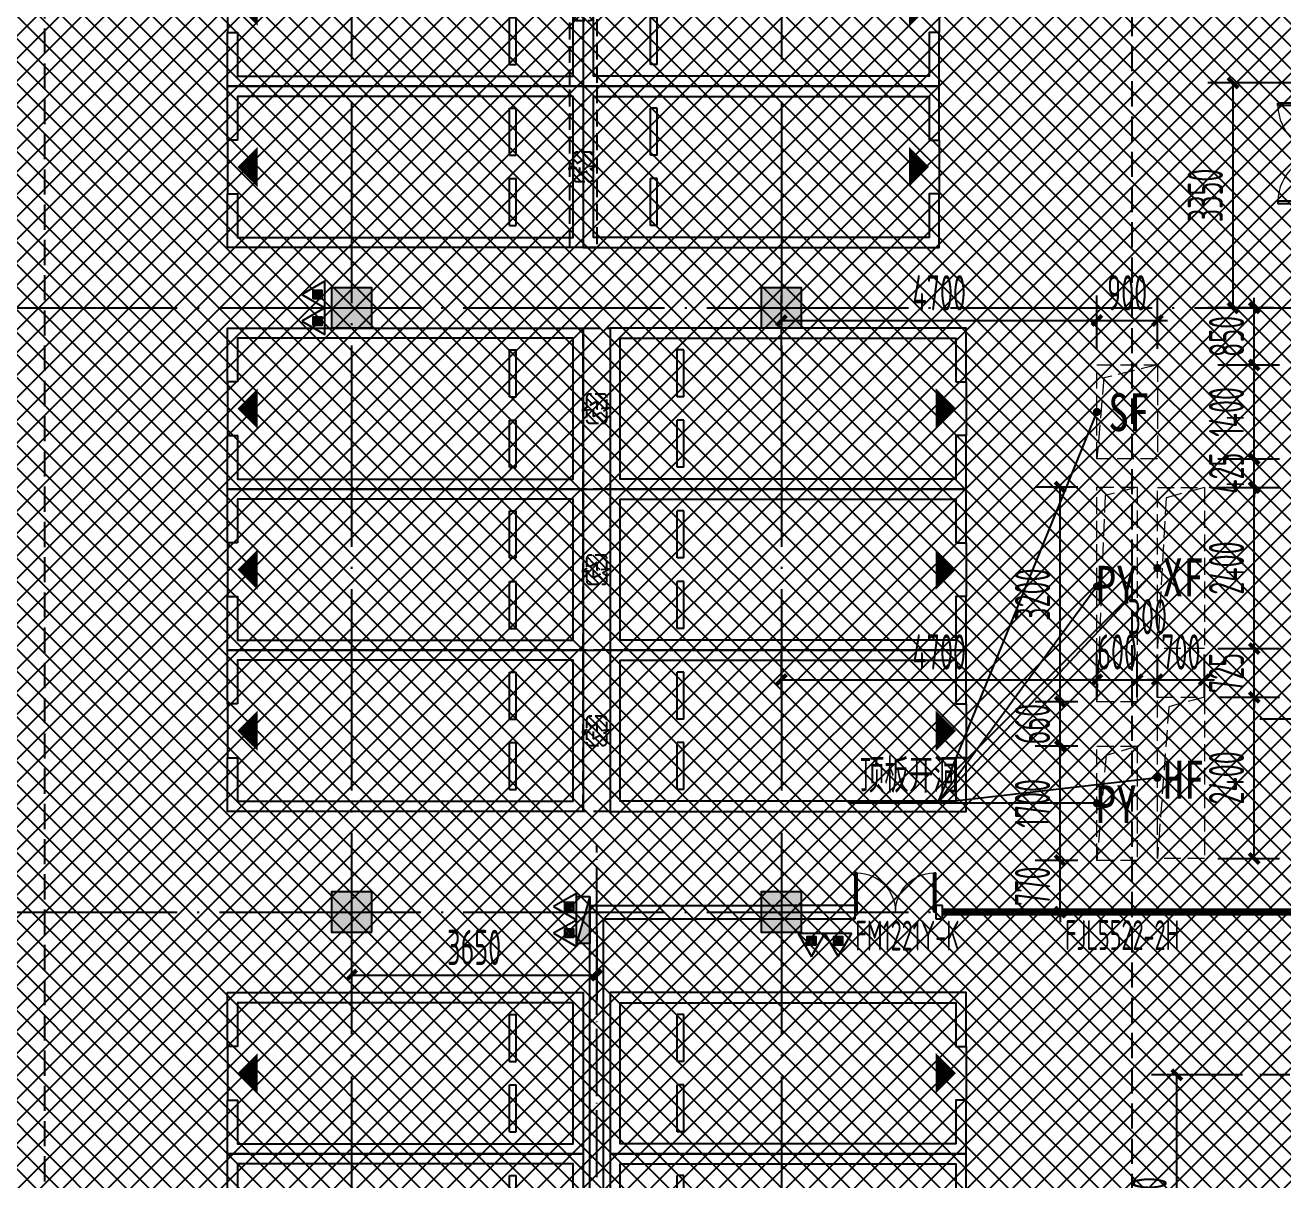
# Model space of a CAD drawing. Extents: x -473190 to 2138458, y -81875 to 2633646.
# Drawn here: x -69060 to -50329, y 114822 to 132022 of the extents above; entities that cross this region are included whole.
import ezdxf

# ---------------------------------------------------------------- set-up
doc = ezdxf.new("R2010")
doc.units = 0
doc.header["$LTSCALE"] = 1000
for name, pattern in [('__DASH', [0.35, 0.25, -0.1]), ('DASH', [0.35, 0.25, -0.1]), ('DOTE', [2.42, 2, -0.2, 0.02, -0.2])]:
    doc.linetypes.add(name, pattern=pattern)
for name, color, linetype in [('00-停车位', 67, 'Continuous'), ('A-COLUMN', 2, 'Continuous'), ('A-PUB_HATCH', 8, 'Continuous'), ('A-ROOM_NAME', 23, 'Continuous'), ('A-WALL', 2, 'Continuous'), ('car', 252, 'Continuous'), ('DIM_LEAD', 3, 'Continuous'), ('DOOR_FIRE', 4, 'Continuous'), ('DOOR_FIRE_TEXT', 7, 'Continuous'), ('DOTE', 1, 'DOTE'), ('PUB_DIM', 3, 'Continuous'), ('PUB_HATCH', 8, 'Continuous'), ('PUB_TEXT', 7, 'Continuous'), ('W-EQUIP_消火栓', 7, 'Continuous'), ('W-EQUIP_灭火器', 7, 'Continuous'), ('索引线', 252, 'Continuous'), ('车行线', 4, 'Continuous'), ('雨棚投影', 147, 'Continuous')]:
    doc.layers.add(name, color=color, linetype=linetype)
doc.layers.add('HOLE', color=52, linetype='Continuous', lineweight=15)
doc.styles.add('8B2_01', font='simhei.ttf', dxfattribs={"width": 0.8})
doc.styles.add('_TCH_DIM_T3', font='tssdeng.shx', dxfattribs={"width": 0.564706, "bigfont": '@@@tssdchn.shx'})
doc.styles.add('_TCH_WINDOW', font='tssdeng.shx', dxfattribs={"width": 0.8, "height": 3.5, "bigfont": 'tssdchn.shx'})
doc.styles.get("Standard").update_dxf_attribs({"font": 'gbenor.shx', "bigfont": 'gbcbig.shx'})
doc.dimstyles.new('_TCH_ARCH&&150', dxfattribs={"dimtxt": 525, "dimasz": 150, "dimexe": 375, "dimexo": 450, "dimgap": 150, "dimtad": 1, "dimdec": 0, "dimzin": 0, "dimdsep": 46, "dimtxsty": '_TCH_DIM_T3', "dimblk": 'ARCHTICK', "dimcen": 0.09, "dimclrt": 7, "dimazin": 2, "dimtfac": 1, "dimtdec": 0, "dimtix": 1, "dimtmove": 2, "dimatfit": 3, "dimfxl": 0, "dimtolj": 1, "dimtzin": 0, "dimarcsym": 0})

# ---------------------------------------------------------------- blocks, each defined once
blk = doc.blocks.new('车位2400x5300')
at = {"layer": '00-停车位', "color": 251}
for p, q in [((-875, -1000), (-175, -1000)), ((-875, -1100), (-875, -1000)), ((-875, -1100), (-175, -1100)), ((-175, -1100), (-175, -1000)), ((175, -1000), (875, -1000)), ((175, -1100), (175, -1000)), ((175, -1100), (875, -1100)), ((875, -1100), (875, -1000)), ((400, -5300), (-400, -5300))]:
    blk.add_line(p, q, dxfattribs=at)
blk.add_lwpolyline([(400, -5150), (400, -5300), (1200, -5300), (1200, 0), (-1200, 0), (-1200, -5300), (-400, -5300), (-400, -5150), (-1050, -5150), (-1050, -150), (1050, -150), (1050, -5150), (400, -5150)], dxfattribs=at)
blk.add_lwpolyline([(0, -5150, 0, 600, 0), (0, -4850, 600, 600, 0)], format="xyseb", dxfattribs=at)
blk = doc.blocks.new('A$C796A13F6')
at = {"layer": '车行线', "linetype": '__DASH', "ltscale": 1.5}
for points in [[(30925, -3000), (30925, -47838, 0.414214), (33925, -50838), (45475, -50838, 0.414214), (48475, -47838), (48475, -3000, 0.414214), (45475, 0), (-134375, 0, 0.414214), (-137375, -3000), (-137375, -60738, 0.414214), (-134375, -63738), (-124175, -63738)], [(-69275, -3000), (-69275, -122288, -0.414214), (-72275, -125288), (-118175, -125288, -0.414214), (-121175, -122288), (-121175, -3000)]]:
    blk.add_lwpolyline(points, format="xyb", dxfattribs=at)
blk = doc.blocks.new('A$C2EF10B80')
at = {"layer": 'A-PUB_HATCH'}
h = blk.add_hatch(dxfattribs=at)
h.set_pattern_fill('ANSI31', color=256, scale=50, angle=-16.4434)
h.set_pattern_definition([(45, (6188.46, 7099.97), (-56.1266, 56.1266), [])])
h.paths.add_polyline_path([(-983, -100, 0.414214), (-1033, -50), (-1184, -50), (-1091, -207), (-1210, -207), (-1204, -250), (-983, -250)])
h.paths.add_polyline_path([(-983, -250), (-1204, -250), (-1190, -350), (-1033, -350, 0.414213), (-983, -300)])
h.paths.add_polyline_path([(-1262, -250), (-1417, -250), (-1417, -300, 0.414215), (-1367, -350), (-1207, -350)])
h.paths.add_polyline_path([(-1221, -50), (-1367, -50, 0.414214), (-1417, -100), (-1417, -250), (-1262, -250), (-1320, -146), (-1212, -146)])
at = {"layer": 'car', "linetype": 'DASH', "ltscale": 0.5}
blk.add_line((-1367, -350), (-1033, -350), dxfattribs=at)
at = {"layer": 'car', "linetype": 'DASH'}
blk.add_lwpolyline([(-2400, 0), (0, 0), (0, -400), (-2400, -400)], close=True, dxfattribs=at)
at = {"layer": 'car', "linetype": 'DASH', "ltscale": 0.5}
blk.add_lwpolyline([(-1320, -146), (-1185, -390), (-1210, -207), (-1091, -207), (-1227, 23), (-1212, -146)], close=True, dxfattribs=at)
for points in [[(-1367, -50, 0.414214), (-1417, -100), (-1417, -300)], [(-1033, -350, 0.414214), (-983, -300), (-983, -100, 0.414214), (-1033, -50), (-1367, -50)]]:
    blk.add_lwpolyline(points, format="xyb", dxfattribs=at)
at = {"layer": 'car', "linetype": 'DASH'}
blk.add_arc((-1367, -300), 50, 180, 270, dxfattribs=at)
blk = doc.blocks.new('A$C77CA03F4')
at = {"rotation": 16.44344089606073}
for p in [(6792, 2422), (4490, 1742), (2189, 1063)]:
    blk.add_blockref('A$C2EF10B80', p, dxfattribs=at)
blk = doc.blocks.new('A$C4F5A101F')
at = {"layer": 'DOTE', "color": 127, "linetype": 'DOTE', "ltscale": 1.5}
for p, q in [((-266839.7, 16373.7), (-266839.7, -213765.2)), ((-260439.7, 16373.7), (-260439.7, -213765.2))]:
    blk.add_line(p, q, dxfattribs=at)
at = {"layer": 'DOTE', "color": 16, "linetype": 'DOTE', "ltscale": 1.5}
for p, q in [((-297848.4, -30257.4), (-173939.7, -30257.4)), ((-297848.4, -39257.4), (-173939.7, -39257.4))]:
    blk.add_line(p, q, dxfattribs=at)
blk = doc.blocks.new('_ArchTick')
at = {"color": 0, "linetype": 'ByBlock', "const_width": 0.4}
blk.add_lwpolyline([(-0.5, -0.5), (0.5, 0.5)], dxfattribs=at)
blk = doc.blocks.new('*D5477')
at = {"layer": 'Defpoints', "color": 0, "transparency": 16777216}
for p in [(-9175, -22130), (-5525, -22130), (-5525, -23239)]:
    blk.add_point(p, dxfattribs=at)
at = {"layer": 'PUB_DIM', "color": 0, "lineweight": -2, "transparency": 16777216}
for p, q in [((-9175, -22580), (-9175, -23614)), ((-5525, -22580), (-5525, -23614)), ((-9175, -23239), (-5525, -23239))]:
    blk.add_line(p, q, dxfattribs=at)
at = {"layer": 'PUB_DIM', "color": 0, "lineweight": -2, "transparency": 16777216, "xscale": 150, "yscale": 150, "zscale": 150, "rotation": 180}
blk.add_blockref('_ArchTick', (-9175, -23239), dxfattribs=at)
at = {"layer": 'PUB_DIM', "color": 0, "lineweight": -2, "transparency": 16777216, "xscale": 150, "yscale": 150, "zscale": 150}
blk.add_blockref('_ArchTick', (-5525, -23239), dxfattribs=at)
at = {"layer": 'PUB_DIM', "color": 7, "transparency": 16777216, "insert": (-7350, -22826), "char_height": 525, "attachment_point": 5, "style": '_TCH_DIM_T3'}
blk.add_mtext('\\A1;3650', dxfattribs=at)
blk = doc.blocks.new('*D5478')
at = {"layer": 'Defpoints', "color": 0, "transparency": 16777216}
for p in [(3115, -24725), (4544, -24725), (4544, -28575)]:
    blk.add_point(p, dxfattribs=at)
at = {"layer": 'PUB_DIM', "color": 0, "lineweight": -2, "transparency": 16777216}
for p, q in [((4094, -24725), (2740, -24725)), ((3115, -28575), (3115, -24725)), ((4094, -28575), (2740, -28575))]:
    blk.add_line(p, q, dxfattribs=at)
at = {"layer": 'PUB_DIM', "color": 0, "lineweight": -2, "transparency": 16777216, "xscale": 150, "yscale": 150, "zscale": 150}
for p, rotation in [((3115, -24725), 90), ((3115, -28575), 270)]:
    blk.add_blockref('_ArchTick', p, dxfattribs=dict(at, rotation=rotation))
at = {"layer": 'PUB_DIM', "color": 7, "transparency": 16777216, "insert": (2703, -26650), "char_height": 525, "attachment_point": 5, "rotation": 90, "style": '_TCH_DIM_T3'}
blk.add_mtext('\\A1;3850', dxfattribs=at)
blk = doc.blocks.new('*D5495')
at = {"layer": 'Defpoints', "color": 0, "transparency": 16777216}
for p in [(3952, -9950), (5012, -9950), (5012, -13300)]:
    blk.add_point(p, dxfattribs=at)
at = {"layer": 'PUB_DIM', "color": 0, "lineweight": -2, "transparency": 16777216}
for p, q in [((4562, -9950), (3577, -9950)), ((3952, -13300), (3952, -9950)), ((4562, -13300), (3577, -13300))]:
    blk.add_line(p, q, dxfattribs=at)
at = {"layer": 'PUB_DIM', "color": 0, "lineweight": -2, "transparency": 16777216, "xscale": 150, "yscale": 150, "zscale": 150}
for p, rotation in [((3952, -9950), 90), ((3952, -13300), 270)]:
    blk.add_blockref('_ArchTick', p, dxfattribs=dict(at, rotation=rotation))
at = {"layer": 'PUB_DIM', "color": 7, "transparency": 16777216, "insert": (3539, -11625), "char_height": 525, "attachment_point": 5, "rotation": 90, "style": '_TCH_DIM_T3'}
blk.add_mtext('\\A1;3350', dxfattribs=at)
blk = doc.blocks.new('$TwtSys$00000434')
for p, q in [((-0.5, 0.5), (-0.5, -0.5)), ((-0.5, -0.5), (0.5, 0.5)), ((0.5, 0.5), (-0.5, 0.5)), ((0.5, -0.5), (0.5, 0.5)), ((-0.5, -0.5), (0.5, -0.5))]:
    blk.add_line(p, q)
blk.add_solid([(0.5, -0.5), (0.5, 0.5), (-0.5, -0.5)])
blk = doc.blocks.new('$TwtSys$00000546')
h = blk.add_hatch()
h.set_pattern_fill('ANSI31', color=256, scale=200, style=0)
h.set_pattern_definition([(45, (-38543.802, -6670.83), (-17.67767, 17.67767), [])])
h.paths.add_polyline_path([(-65, 174), (65, 174), (65, 44), (-65, 44)])
for points in [[(0, 344), (-198, 0), (198, 0)], [(-65, 174), (65, 174), (65, 44), (-65, 44)]]:
    blk.add_lwpolyline(points, close=True)
blk = doc.blocks.new('_FZH')
blk.add_lwpolyline([(-0.5, -0.5), (0.5, -0.5), (0.5, 0.5), (-0.5, 0.5)], close=True)
at = {"layer": 'PUB_HATCH'}
blk.add_solid([(-0.5, -0.5), (0.5, -0.5), (-0.5, 0.5), (0.5, 0.5)], dxfattribs=at)
blk = doc.blocks.new('zzzzzzzzzzzzzzzz')
at = {"layer": 'A-COLUMN', "xscale": 600, "yscale": 600, "zscale": 600, "rotation": 90}
for p in [(-82109, -202260), (-75709, -202260), (-82109, -211260), (-75709, -211260)]:
    blk.add_blockref('_FZH', p, dxfattribs=at)
blk = doc.blocks.new('*D5759')
at = {"layer": 'Defpoints', "color": 0, "transparency": 16777216}
for p in [(-118383, 93952), (-117389, 93952), (-118383, 91552)]:
    blk.add_point(p, dxfattribs=at)
at = {"layer": 'PUB_DIM', "color": 0, "lineweight": -2, "transparency": 16777216}
for p, q in [((-117933, 93952), (-117014, 93952)), ((-117389, 91552), (-117389, 93952)), ((-117933, 91552), (-117014, 91552))]:
    blk.add_line(p, q, dxfattribs=at)
at = {"layer": 'PUB_DIM', "color": 0, "lineweight": -2, "transparency": 16777216, "xscale": 150, "yscale": 150, "zscale": 150}
for p, rotation in [((-117389, 93952), 90), ((-117389, 91552), 270)]:
    blk.add_blockref('_ArchTick', p, dxfattribs=dict(at, rotation=rotation))
at = {"layer": 'PUB_DIM', "color": 7, "transparency": 16777216, "insert": (-117802, 92752), "char_height": 525, "attachment_point": 5, "rotation": 90, "style": '_TCH_DIM_T3'}
blk.add_mtext('\\A1;2400', dxfattribs=at)
blk = doc.blocks.new('*D5760')
at = {"layer": 'Defpoints', "color": 0, "transparency": 16777216}
for p in [(-118383, 94677), (-117389, 94677), (-118383, 93952)]:
    blk.add_point(p, dxfattribs=at)
at = {"layer": 'PUB_DIM', "color": 0, "lineweight": -2, "transparency": 16777216}
for p, q in [((-117389, 94677), (-117389, 94827)), ((-117933, 94677), (-117014, 94677)), ((-117389, 93952), (-117389, 94677)), ((-117933, 93952), (-117014, 93952)), ((-117389, 93952), (-117389, 93802))]:
    blk.add_line(p, q, dxfattribs=at)
at = {"layer": 'PUB_DIM', "color": 0, "lineweight": -2, "transparency": 16777216, "xscale": 150, "yscale": 150, "zscale": 150}
for p, rotation in [((-117389, 94677), 270), ((-117389, 93952), 90)]:
    blk.add_blockref('_ArchTick', p, dxfattribs=dict(at, rotation=rotation))
at = {"layer": 'PUB_DIM', "color": 7, "transparency": 16777216, "insert": (-117802, 94315), "char_height": 525, "attachment_point": 5, "rotation": 90, "style": '_TCH_DIM_T3'}
blk.add_mtext('\\A1;725', dxfattribs=at)
blk = doc.blocks.new('*D5761')
at = {"layer": 'Defpoints', "color": 0, "transparency": 16777216}
for p in [(-118383, 97077), (-117389, 97077), (-118383, 94677)]:
    blk.add_point(p, dxfattribs=at)
at = {"layer": 'PUB_DIM', "color": 0, "lineweight": -2, "transparency": 16777216}
for p, q in [((-117933, 97077), (-117014, 97077)), ((-117389, 94677), (-117389, 97077)), ((-117933, 94677), (-117014, 94677))]:
    blk.add_line(p, q, dxfattribs=at)
at = {"layer": 'PUB_DIM', "color": 0, "lineweight": -2, "transparency": 16777216, "xscale": 150, "yscale": 150, "zscale": 150}
for p, rotation in [((-117389, 97077), 90), ((-117389, 94677), 270)]:
    blk.add_blockref('_ArchTick', p, dxfattribs=dict(at, rotation=rotation))
at = {"layer": 'PUB_DIM', "color": 7, "transparency": 16777216, "insert": (-117802, 95877), "char_height": 525, "attachment_point": 5, "rotation": 90, "style": '_TCH_DIM_T3'}
blk.add_mtext('\\A1;2400', dxfattribs=at)
blk = doc.blocks.new('*D5762')
at = {"layer": 'Defpoints', "color": 0, "transparency": 16777216}
for p in [(-118383, 97502), (-117389, 97502), (-118383, 97077)]:
    blk.add_point(p, dxfattribs=at)
at = {"layer": 'PUB_DIM', "color": 0, "lineweight": -2, "transparency": 16777216}
for p, q in [((-117389, 97502), (-117389, 97652)), ((-117933, 97502), (-117014, 97502)), ((-117389, 97077), (-117389, 97502)), ((-117933, 97077), (-117014, 97077)), ((-117389, 97077), (-117389, 96927))]:
    blk.add_line(p, q, dxfattribs=at)
at = {"layer": 'PUB_DIM', "color": 0, "lineweight": -2, "transparency": 16777216, "xscale": 150, "yscale": 150, "zscale": 150}
for p, rotation in [((-117389, 97502), 270), ((-117389, 97077), 90)]:
    blk.add_blockref('_ArchTick', p, dxfattribs=dict(at, rotation=rotation))
at = {"layer": 'PUB_DIM', "color": 7, "transparency": 16777216, "insert": (-117802, 97290), "char_height": 525, "attachment_point": 5, "rotation": 90, "style": '_TCH_DIM_T3'}
blk.add_mtext('\\A1;425', dxfattribs=at)
blk = doc.blocks.new('*D5763')
at = {"layer": 'Defpoints', "color": 0, "transparency": 16777216}
for p in [(-118383, 98902), (-117389, 98902), (-118383, 97502)]:
    blk.add_point(p, dxfattribs=at)
at = {"layer": 'PUB_DIM', "color": 0, "lineweight": -2, "transparency": 16777216}
for p, q in [((-117933, 98902), (-117014, 98902)), ((-117389, 97502), (-117389, 98902)), ((-117933, 97502), (-117014, 97502))]:
    blk.add_line(p, q, dxfattribs=at)
at = {"layer": 'PUB_DIM', "color": 0, "lineweight": -2, "transparency": 16777216, "xscale": 150, "yscale": 150, "zscale": 150}
for p, rotation in [((-117389, 98902), 90), ((-117389, 97502), 270)]:
    blk.add_blockref('_ArchTick', p, dxfattribs=dict(at, rotation=rotation))
at = {"layer": 'PUB_DIM', "color": 7, "transparency": 16777216, "insert": (-117802, 98202), "char_height": 525, "attachment_point": 5, "rotation": 90, "style": '_TCH_DIM_T3'}
blk.add_mtext('\\A1;1400', dxfattribs=at)
blk = doc.blocks.new('*D5764')
at = {"layer": 'Defpoints', "color": 0, "transparency": 16777216}
for p in [(-118383, 99752), (-117389, 99752), (-118383, 98902)]:
    blk.add_point(p, dxfattribs=at)
at = {"layer": 'PUB_DIM', "color": 0, "lineweight": -2, "transparency": 16777216}
for p, q in [((-117389, 99752), (-117389, 99902)), ((-117933, 99752), (-117014, 99752)), ((-117389, 98902), (-117389, 99752)), ((-117933, 98902), (-117014, 98902)), ((-117389, 98902), (-117389, 98752))]:
    blk.add_line(p, q, dxfattribs=at)
at = {"layer": 'PUB_DIM', "color": 0, "lineweight": -2, "transparency": 16777216, "xscale": 150, "yscale": 150, "zscale": 150}
for p, rotation in [((-117389, 99752), 270), ((-117389, 98902), 90)]:
    blk.add_blockref('_ArchTick', p, dxfattribs=dict(at, rotation=rotation))
at = {"layer": 'PUB_DIM', "color": 7, "transparency": 16777216, "insert": (-117802, 99327), "char_height": 525, "attachment_point": 5, "rotation": 90, "style": '_TCH_DIM_T3'}
blk.add_mtext('\\A1;850', dxfattribs=at)
blk = doc.blocks.new('*D5765')
at = {"layer": 'Defpoints', "color": 0, "transparency": 16777216}
for p in [(-118831, 99564), (-119731, 98690), (-118831, 98690)]:
    blk.add_point(p, dxfattribs=at)
at = {"layer": 'PUB_DIM', "color": 0, "lineweight": -2, "transparency": 16777216}
for p, q in [((-119731, 99140), (-119731, 99939)), ((-118831, 99140), (-118831, 99939)), ((-119731, 99564), (-119881, 99564)), ((-119731, 99564), (-118831, 99564)), ((-118831, 99564), (-118681, 99564))]:
    blk.add_line(p, q, dxfattribs=at)
at = {"layer": 'PUB_DIM', "color": 0, "lineweight": -2, "transparency": 16777216, "xscale": 150, "yscale": 150, "zscale": 150}
blk.add_blockref('_ArchTick', (-119731, 99564), dxfattribs=at)
at = {"layer": 'PUB_DIM', "color": 0, "lineweight": -2, "transparency": 16777216, "xscale": 150, "yscale": 150, "zscale": 150, "rotation": 180}
blk.add_blockref('_ArchTick', (-118831, 99564), dxfattribs=at)
at = {"layer": 'PUB_DIM', "color": 7, "transparency": 16777216, "insert": (-119281, 99977), "char_height": 525, "attachment_point": 5, "style": '_TCH_DIM_T3'}
blk.add_mtext('\\A1;900', dxfattribs=at)
blk = doc.blocks.new('*D5766')
at = {"layer": 'Defpoints', "color": 0, "transparency": 16777216}
for p in [(-119731, 99564), (-124431, 98690), (-119731, 98690)]:
    blk.add_point(p, dxfattribs=at)
at = {"layer": 'PUB_DIM', "color": 0, "lineweight": -2, "transparency": 16777216}
for p, q in [((-124431, 99140), (-124431, 99939)), ((-119731, 99140), (-119731, 99939)), ((-124431, 99564), (-119731, 99564))]:
    blk.add_line(p, q, dxfattribs=at)
at = {"layer": 'PUB_DIM', "color": 0, "lineweight": -2, "transparency": 16777216, "xscale": 150, "yscale": 150, "zscale": 150, "rotation": 180}
blk.add_blockref('_ArchTick', (-124431, 99564), dxfattribs=at)
at = {"layer": 'PUB_DIM', "color": 0, "lineweight": -2, "transparency": 16777216, "xscale": 150, "yscale": 150, "zscale": 150}
blk.add_blockref('_ArchTick', (-119731, 99564), dxfattribs=at)
at = {"layer": 'PUB_DIM', "color": 7, "transparency": 16777216, "insert": (-122081, 99977), "char_height": 525, "attachment_point": 5, "style": '_TCH_DIM_T3'}
blk.add_mtext('\\A1;4700', dxfattribs=at)
blk = doc.blocks.new('*D5767')
at = {"layer": 'Defpoints', "color": 0, "transparency": 16777216}
for p in [(-120278, 97082), (-119566, 97082), (-119566, 93882)]:
    blk.add_point(p, dxfattribs=at)
at = {"layer": 'PUB_DIM', "color": 0, "lineweight": -2, "transparency": 16777216}
for p, q in [((-120016, 97082), (-120653, 97082)), ((-120278, 93882), (-120278, 97082)), ((-120016, 93882), (-120653, 93882))]:
    blk.add_line(p, q, dxfattribs=at)
at = {"layer": 'PUB_DIM', "color": 0, "lineweight": -2, "transparency": 16777216, "xscale": 150, "yscale": 150, "zscale": 150}
for p, rotation in [((-120278, 97082), 90), ((-120278, 93882), 270)]:
    blk.add_blockref('_ArchTick', p, dxfattribs=dict(at, rotation=rotation))
at = {"layer": 'PUB_DIM', "color": 7, "transparency": 16777216, "insert": (-120691, 95482), "char_height": 525, "attachment_point": 5, "rotation": 90, "style": '_TCH_DIM_T3'}
blk.add_mtext('\\A1;3200', dxfattribs=at)
blk = doc.blocks.new('*D5768')
at = {"layer": 'Defpoints', "color": 0, "transparency": 16777216}
for p in [(-120278, 93882), (-119566, 93882), (-119566, 93222)]:
    blk.add_point(p, dxfattribs=at)
at = {"layer": 'PUB_DIM', "color": 0, "lineweight": -2, "transparency": 16777216}
for p, q in [((-120278, 93882), (-120278, 94032)), ((-120016, 93882), (-120653, 93882)), ((-120278, 93222), (-120278, 93882)), ((-120016, 93222), (-120653, 93222)), ((-120278, 93222), (-120278, 93072))]:
    blk.add_line(p, q, dxfattribs=at)
at = {"layer": 'PUB_DIM', "color": 0, "lineweight": -2, "transparency": 16777216, "xscale": 150, "yscale": 150, "zscale": 150}
for p, rotation in [((-120278, 93882), 270), ((-120278, 93222), 90)]:
    blk.add_blockref('_ArchTick', p, dxfattribs=dict(at, rotation=rotation))
at = {"layer": 'PUB_DIM', "color": 7, "transparency": 16777216, "insert": (-120691, 93552), "char_height": 525, "attachment_point": 5, "rotation": 90, "style": '_TCH_DIM_T3'}
blk.add_mtext('\\A1;660', dxfattribs=at)
blk = doc.blocks.new('*D5769')
at = {"layer": 'Defpoints', "color": 0, "transparency": 16777216}
for p in [(-120278, 93222), (-119566, 93222), (-119566, 91522)]:
    blk.add_point(p, dxfattribs=at)
at = {"layer": 'PUB_DIM', "color": 0, "lineweight": -2, "transparency": 16777216}
for p, q in [((-120016, 93222), (-120653, 93222)), ((-120278, 91522), (-120278, 93222)), ((-120016, 91522), (-120653, 91522))]:
    blk.add_line(p, q, dxfattribs=at)
at = {"layer": 'PUB_DIM', "color": 0, "lineweight": -2, "transparency": 16777216, "xscale": 150, "yscale": 150, "zscale": 150}
for p, rotation in [((-120278, 93222), 90), ((-120278, 91522), 270)]:
    blk.add_blockref('_ArchTick', p, dxfattribs=dict(at, rotation=rotation))
at = {"layer": 'PUB_DIM', "color": 7, "transparency": 16777216, "insert": (-120691, 92372), "char_height": 525, "attachment_point": 5, "rotation": 90, "style": '_TCH_DIM_T3'}
blk.add_mtext('\\A1;1700', dxfattribs=at)
blk = doc.blocks.new('*D5770')
at = {"layer": 'Defpoints', "color": 0, "transparency": 16777216}
for p in [(-120278, 91522), (-119566, 91522), (-119566, 90752)]:
    blk.add_point(p, dxfattribs=at)
at = {"layer": 'PUB_DIM', "color": 0, "lineweight": -2, "transparency": 16777216}
for p, q in [((-120278, 91522), (-120278, 91672)), ((-120016, 91522), (-120653, 91522)), ((-120278, 90752), (-120278, 91522)), ((-120016, 90752), (-120653, 90752)), ((-120278, 90752), (-120278, 90602))]:
    blk.add_line(p, q, dxfattribs=at)
at = {"layer": 'PUB_DIM', "color": 0, "lineweight": -2, "transparency": 16777216, "xscale": 150, "yscale": 150, "zscale": 150}
for p, rotation in [((-120278, 91522), 270), ((-120278, 90752), 90)]:
    blk.add_blockref('_ArchTick', p, dxfattribs=dict(at, rotation=rotation))
at = {"layer": 'PUB_DIM', "color": 7, "transparency": 16777216, "insert": (-120691, 91137), "char_height": 525, "attachment_point": 5, "rotation": 90, "style": '_TCH_DIM_T3'}
blk.add_mtext('\\A1;770', dxfattribs=at)
blk = doc.blocks.new('*D5789')
at = {"layer": 'Defpoints', "color": 0, "transparency": 16777216}
for p in [(-118131, 94214), (-118831, 93501), (-118131, 93501)]:
    blk.add_point(p, dxfattribs=at)
at = {"layer": 'PUB_DIM', "color": 0, "lineweight": -2, "transparency": 16777216}
for p, q in [((-118831, 93951), (-118831, 94589)), ((-118131, 93951), (-118131, 94589)), ((-118831, 94214), (-118981, 94214)), ((-118831, 94214), (-118131, 94214)), ((-118131, 94214), (-117981, 94214))]:
    blk.add_line(p, q, dxfattribs=at)
at = {"layer": 'PUB_DIM', "color": 0, "lineweight": -2, "transparency": 16777216, "xscale": 150, "yscale": 150, "zscale": 150}
blk.add_blockref('_ArchTick', (-118831, 94214), dxfattribs=at)
at = {"layer": 'PUB_DIM', "color": 0, "lineweight": -2, "transparency": 16777216, "xscale": 150, "yscale": 150, "zscale": 150, "rotation": 180}
blk.add_blockref('_ArchTick', (-118131, 94214), dxfattribs=at)
at = {"layer": 'PUB_DIM', "color": 7, "transparency": 16777216, "insert": (-118481, 94627), "char_height": 525, "attachment_point": 5, "style": '_TCH_DIM_T3'}
blk.add_mtext('\\A1;700', dxfattribs=at)
blk = doc.blocks.new('*D5790')
at = {"layer": 'Defpoints', "color": 0, "transparency": 16777216}
for p in [(-118831, 94214), (-119131, 93501), (-118831, 93501)]:
    blk.add_point(p, dxfattribs=at)
at = {"layer": 'PUB_DIM', "color": 0, "lineweight": -2, "transparency": 16777216}
for p, q in [((-119131, 93951), (-119131, 94589)), ((-118831, 93951), (-118831, 94589)), ((-119131, 94214), (-118831, 94214))]:
    blk.add_line(p, q, dxfattribs=at)
at = {"layer": 'PUB_DIM', "color": 0, "lineweight": -2, "transparency": 16777216, "xscale": 150, "yscale": 150, "zscale": 150, "rotation": 180}
blk.add_blockref('_ArchTick', (-119131, 94214), dxfattribs=at)
at = {"layer": 'PUB_DIM', "color": 0, "lineweight": -2, "transparency": 16777216, "xscale": 150, "yscale": 150, "zscale": 150}
blk.add_blockref('_ArchTick', (-118831, 94214), dxfattribs=at)
at = {"layer": 'PUB_DIM', "color": 7, "transparency": 16777216, "insert": (-118981, 95152), "char_height": 525, "attachment_point": 5, "style": '_TCH_DIM_T3'}
blk.add_mtext('\\A1;300', dxfattribs=at)
blk = doc.blocks.new('*D5791')
at = {"layer": 'Defpoints', "color": 0, "transparency": 16777216}
for p in [(-119131, 94214), (-119731, 93501), (-119131, 93501)]:
    blk.add_point(p, dxfattribs=at)
at = {"layer": 'PUB_DIM', "color": 0, "lineweight": -2, "transparency": 16777216}
for p, q in [((-119731, 93951), (-119731, 94589)), ((-119131, 93951), (-119131, 94589)), ((-119731, 94214), (-119881, 94214)), ((-119731, 94214), (-119131, 94214)), ((-119131, 94214), (-118981, 94214))]:
    blk.add_line(p, q, dxfattribs=at)
at = {"layer": 'PUB_DIM', "color": 0, "lineweight": -2, "transparency": 16777216, "xscale": 150, "yscale": 150, "zscale": 150}
blk.add_blockref('_ArchTick', (-119731, 94214), dxfattribs=at)
at = {"layer": 'PUB_DIM', "color": 0, "lineweight": -2, "transparency": 16777216, "xscale": 150, "yscale": 150, "zscale": 150, "rotation": 180}
blk.add_blockref('_ArchTick', (-119131, 94214), dxfattribs=at)
at = {"layer": 'PUB_DIM', "color": 7, "transparency": 16777216, "insert": (-119431, 94627), "char_height": 525, "attachment_point": 5, "style": '_TCH_DIM_T3'}
blk.add_mtext('\\A1;600', dxfattribs=at)
blk = doc.blocks.new('*D5792')
at = {"layer": 'Defpoints', "color": 0, "transparency": 16777216}
for p in [(-119731, 94214), (-124431, 93501), (-119731, 93501)]:
    blk.add_point(p, dxfattribs=at)
at = {"layer": 'PUB_DIM', "color": 0, "lineweight": -2, "transparency": 16777216}
for p, q in [((-124431, 93951), (-124431, 94589)), ((-119731, 93951), (-119731, 94589)), ((-124431, 94214), (-119731, 94214))]:
    blk.add_line(p, q, dxfattribs=at)
at = {"layer": 'PUB_DIM', "color": 0, "lineweight": -2, "transparency": 16777216, "xscale": 150, "yscale": 150, "zscale": 150, "rotation": 180}
blk.add_blockref('_ArchTick', (-124431, 94214), dxfattribs=at)
at = {"layer": 'PUB_DIM', "color": 0, "lineweight": -2, "transparency": 16777216, "xscale": 150, "yscale": 150, "zscale": 150}
blk.add_blockref('_ArchTick', (-119731, 94214), dxfattribs=at)
at = {"layer": 'PUB_DIM', "color": 7, "transparency": 16777216, "insert": (-122081, 94627), "char_height": 525, "attachment_point": 5, "style": '_TCH_DIM_T3'}
blk.add_mtext('\\A1;4700', dxfattribs=at)
blk = doc.blocks.new('ADFASDF')
h = blk.add_hatch()
h.set_pattern_fill('ANSI37', color=8, scale=150)
h.set_pattern_definition([(45, (0, 0), (-168.3798, 168.3798), []), (135, (0, 0), (-168.3798, -168.3798), [])])
h.paths.add_polyline_path([(521397, 239186), (521397, 224886), (539697, 224886), (539697, 169261), (524947, 169261), (524947, 171211), (527822, 171211), (527922, 176611), (501318, 176611), (501125, 109884), (530547, 109887), (530547, 107449), (538188, 100503), (536147, 98236), (540086, 94690), (517812, 69953), (517812, 59790), (482108, 20136), (405247, 20136), (405247, 26086), (391997, 40436), (391997, 64736), (399997, 64738), (399997, 239186), (409022, 239186)])
blk = doc.blocks.new('$DorLib2D$00000002')
for p, q in [((-0.5, 0), (-0.5, 0.4875)), ((-0.475, 0.4875), (-0.5, 0.4875)), ((-0.475, 0), (-0.475, 0.4875)), ((0.475, 0), (0.475, 0.4875)), ((0.475, 0.4875), (0.5, 0.4875)), ((0.5, 0), (0.5, 0.4875)), ((-0.5, 0), (-0.475, 0)), ((0.5, 0), (0.475, 0))]:
    blk.add_line(p, q)
at = {"lineweight": 13}
for centre, start, end in [((-0.4875, 0), 0, 88.53072), ((0.4875, 0), 91.46928, 180)]:
    blk.add_arc(centre, 0.4875, start, end, dxfattribs=at)
blk = doc.blocks.new('$DorLib2D$00000213')
at = {"color": 0, "linetype": 'DASH', "const_width": 0.02}
blk.add_lwpolyline([(0.5, 0), (-0.5, 0)], dxfattribs=at)
blk = doc.blocks.new('A$C2B5B1B2C')
at = {"layer": 'DOTE', "linetype": 'DOTE', "ltscale": 0.5}
for p, q in [((12300, -9950), (4350, -9950)), ((12300, -19425), (4350, -19425)), ((-5525, -32300), (-5525, -21300)), ((10850, -24725), (4350, -24725))]:
    blk.add_line(p, q, dxfattribs=at)
at = {"layer": 'PUB_DIM'}
for p1, p2, distance, picture, middle in [((5011.6, -13300), (5011.6, -9950), 1060, '*D5495', (3539.1, -11625)), ((-9175, -22129.8), (-5525, -22129.8), -1108.9, '*D5477', (-7350, -22826.2)), ((4544, -28575), (4544, -24725), 1428.8, '*D5478', (2702.7, -26650))]:
    dim = blk.add_aligned_dim(p1=p1, p2=p2, distance=distance, dimstyle='_TCH_ARCH&&150', dxfattribs=at)
    dim.commit()
    dim.dimension.update_dxf_attribs({"geometry": picture, "text_midpoint": middle})
blk = doc.blocks.new('A$C11751E51')
at = {"layer": 'HOLE', "linetype": 'DASH'}
for points in [[(-119731.5, 97502.4), (-119731.5, 98902.4), (-118831.5, 98902.4), (-118831.5, 97502.4)], [(-119731.5, 97082.1), (-119131.5, 97082.1), (-119131.5, 93882.1), (-119731.5, 93882.1)], [(-118831.5, 94677.4), (-118831.5, 97077.4), (-118131.5, 97077.4), (-118131.5, 94677.4)], [(-118831.5, 91552.4), (-118831.5, 93952.4), (-118131.5, 93952.4), (-118131.5, 91552.4)], [(-119731.5, 93222.4), (-119131.5, 93222.4), (-119131.5, 91522.4), (-119731.5, 91522.4)]]:
    blk.add_lwpolyline(points, close=True, dxfattribs=at)
for points in [[(-118831.5, 98902.4), (-119627.5, 98709.6), (-119731.5, 97502.4)], [(-119131.5, 97082.1), (-119610.1, 96956.2), (-119731.5, 93882.1)], [(-118131.5, 97077.4), (-118697.9, 96925.3), (-118831.5, 94677.4)], [(-118131.5, 93952.4), (-118660.3, 93812.2), (-118831.5, 91552.4)], [(-119131.5, 93222.4), (-119595.6, 93085.8), (-119731.5, 91522.4)]]:
    blk.add_lwpolyline(points, dxfattribs=at)
at = {"layer": 'PUB_DIM'}
for p1, p2, distance, picture, middle in [((-124431.5, 98689.8), (-119731.5, 98689.8), 874.4, '*D5766', (-122081.5, 99976.7)), ((-119731.5, 98689.8), (-118831.5, 98689.8), 874.4, '*D5765', (-119281.5, 99976.7)), ((-118383.1, 98902.4), (-118383.1, 99752.4), -993.9, '*D5764', (-117801.6, 99327.4)), ((-118383.1, 97502.4), (-118383.1, 98902.4), -993.9, '*D5763', (-117801.6, 98202.4)), ((-118383.1, 97077.4), (-118383.1, 97502.4), -993.9, '*D5762', (-117801.6, 97289.9)), ((-119566.4, 93882.1), (-119566.4, 97082.1), 712.1, '*D5767', (-120691, 95482.1)), ((-118383.1, 94677.4), (-118383.1, 97077.4), -993.9, '*D5761', (-117801.6, 95877.4)), ((-124431.5, 93501), (-119731.5, 93501), 713.4, '*D5792', (-122081.5, 94626.8)), ((-119731.5, 93501), (-119131.5, 93501), 713.4, '*D5791', (-119431.5, 94626.8)), ((-118831.5, 93501), (-118131.5, 93501), 713.4, '*D5789', (-118481.5, 94626.8)), ((-118383.1, 93952.4), (-118383.1, 94677.4), -993.9, '*D5760', (-117801.6, 94314.9)), ((-119566.4, 93222.4), (-119566.4, 93882.1), 712.1, '*D5768', (-120691, 93552.3)), ((-118383.1, 91552.4), (-118383.1, 93952.4), -993.9, '*D5759', (-117801.6, 92752.4)), ((-119566.4, 91522.4), (-119566.4, 93222.4), 712.1, '*D5769', (-120691, 92372.4)), ((-119566.4, 90752.4), (-119566.4, 91522.4), 712.1, '*D5770', (-120691, 91137.4))]:
    dim = blk.add_aligned_dim(p1=p1, p2=p2, distance=distance, dimstyle='_TCH_ARCH&&150', dxfattribs=at)
    dim.commit()
    dim.dimension.update_dxf_attribs({"geometry": picture, "text_midpoint": middle})
dim = blk.add_linear_dim(base=(-118831.5, 94214.3), p1=(-119131.5, 93501), p2=(-118831.5, 93501), angle=0, dimstyle='_TCH_ARCH&&150', dxfattribs=at)
dim.commit()
dim.dimension.update_dxf_attribs({"geometry": '*D5790', "text_midpoint": (-118981.5, 95151.8), "dimtype": 161})

msp = doc.modelspace()

# ---------------------------------------------------------------- linework, layer by layer
at = {"layer": 'A-WALL'}
for p, q in [((-60647.7, 109910.6), (-60647.7, 118910.6)), ((-60647.7, 118910.6), (-57797.7, 118910.6)), ((-56697.7, 118910.6), (-57797.7, 118910.6)), ((-56697.7, 118710.6), (-56697.7, 118910.6)), ((-55397.7, 118910.6), (-55497.7, 118910.6)), ((-55497.7, 118910.6), (-55497.7, 118710.6)), ((-55397.7, 118710.6), (-55397.7, 118910.6)), ((-60447.7, 109710.6), (-60447.7, 118710.6)), ((-60447.7, 118710.6), (-57797.7, 118710.6)), ((-57797.7, 118710.6), (-56697.7, 118710.6)), ((-55497.7, 118710.6), (-55397.7, 118710.6))]:
    msp.add_line(p, q, dxfattribs=at)
at = {"layer": 'DIM_LEAD'}
for p, q in [((-53097.7, 126260.6), (-55472.2, 120430.6)), ((-53097.7, 126260.6), (-55472.2, 120430.6)), ((-52197.7, 123935.6), (-55472.2, 120430.6)), ((-53097.7, 123660.6), (-55472.2, 120430.6)), ((-53097.7, 123660.6), (-55472.2, 120430.6)), ((-52197.7, 120810.6), (-55472.2, 120430.6)), ((-55472.2, 120430.6), (-56786.7, 120430.6)), ((-53097.7, 120430.6), (-55472.2, 120430.6))]:
    msp.add_line(p, q, dxfattribs=at)
at = {"layer": 'DIM_LEAD', "const_width": 60}
for points in [[(-53086.4, 126288.4, 1), (-53109.1, 126232.8, 1)], [(-53086.4, 126288.4, 1), (-53109.1, 126232.8, 1)], [(-52177.3, 123957.5, 1), (-52218.2, 123913.7, 1)], [(-53080, 123684.8, 1), (-53115.5, 123636.4, 1)], [(-53080, 123684.8, 1), (-53115.5, 123636.4, 1)], [(-52167.9, 120814, 1), (-52227.5, 120807.1, 1)], [(-53067.7, 120430.6, 1), (-53127.7, 120430.6, 1)]]:
    msp.add_lwpolyline(points, format="xyb", close=True, dxfattribs=at)

# ---------------------------------------------------------------- block references
for name, p in [('A$C11751E51', (66633.7, 28058.1)), ('ADFASDF', (-477545, -71625.7)), ('A$C796A13F6', (68602.3, 158598.1)), ('A$C2B5B1B2C', (-55022.7, 141110.6))]:
    msp.add_blockref(name, p)
at = {"rotation": 73.55655642770577}
for p in [(-60547.7, 128710.6), (-60347.7, 120310.6)]:
    msp.add_blockref('A$C77CA03F4', p, dxfattribs=at)
at = {"layer": '00-停车位', "xscale": -1, "rotation": 269.9999999717713}
for p in [(-60747.7, 132310.6), (-60747.7, 129910.6), (-60747.7, 126310.6), (-60747.7, 123910.6), (-60747.7, 121510.6), (-60747.7, 116410.6), (-60747.7, 114010.6)]:
    msp.add_blockref('车位2400x5300', p, dxfattribs=at)
at = {"layer": '00-停车位'}
for p, rotation in [((-60747.7, 132310.6), 90.00000002822868), ((-60747.7, 129910.6), 90.00000002822868), ((-60347.7, 126310.6), 90.00000002822868), ((-60347.7, 123910.6), 90.00000002822868), ((-60347.7, 121510.6), 90.00000002822868), ((-60347.7, 116410.6), 90.00000000000375), ((-60347.7, 114010.6), 90)]:
    msp.add_blockref('车位2400x5300', p, dxfattribs=dict(at, rotation=rotation))
at = {"layer": 'DOOR_FIRE'}
ref = msp.add_blockref('$DorLib2D$00000002', (-49672.7, 130110.6), dxfattribs=dict(at, xscale=-1500, yscale=-1500, zscale=200, rotation=270))
ref.add_attrib('A', 'FM1521J', (-49144.5, 129470.9), dxfattribs={"layer": 'DOOR_FIRE_TEXT', "height": 446.25, "rotation": 90, "style": '_TCH_WINDOW', "width": 0.564706})
ref = msp.add_blockref('$DorLib2D$00000002', (-56097.7, 118810.6), dxfattribs=dict(at, xscale=-1200, yscale=1200, zscale=200))
ref.add_attrib('A', 'FM1221Y-K', (-56697.1, 118236.9), dxfattribs={"layer": 'DOOR_FIRE_TEXT', "height": 446.25, "style": '_TCH_WINDOW', "width": 0.564706})
ref = msp.add_blockref('$DorLib2D$00000213', (-52647.7, 118810.6), dxfattribs=dict(at, xscale=-5500, yscale=-5500, zscale=200))
ref.add_attrib('A', 'FJL5522-2H', (-53573.4, 118244.5), dxfattribs={"layer": 'DOOR_FIRE_TEXT', "height": 446.25, "style": '_TCH_WINDOW', "width": 0.564706})
at = {"layer": 'W-EQUIP_消火栓', "xscale": -700, "yscale": 200, "zscale": 700, "rotation": 90}
msp.add_blockref('$TwtSys$00000434', (-60747.7, 118693.2), dxfattribs=at)
at = {"layer": 'W-EQUIP_灭火器'}
for p, rotation in [((-64597.7, 128009), 90), ((-64597.7, 127612.2), 90), ((-60847.7, 118891.6), 90), ((-60847.7, 118494.8), 90), ((-57347.1, 118492.2), 180.0000000000072), ((-56950.4, 118492.2), 180.0000000000072)]:
    msp.add_blockref('$TwtSys$00000546', p, dxfattribs=dict(at, rotation=rotation))
at = {"layer": '索引线', "color": 0}
msp.add_blockref('zzzzzzzzzzzzzzzz', (17910.9, 330071), dxfattribs=at)
at = {"layer": '雨棚投影', "linetype": 'DASH', "lineweight": -3, "ltscale": 2}
msp.add_blockref('A$C4F5A101F', (202642, 158068), dxfattribs=at)

# ---------------------------------------------------------------- texts
at = {"layer": 'A-ROOM_NAME', "color": 1, "style": '8B2_01', "width": 0.8}
for s, p in [('SF', (-52928.8, 125975.5)), ('XF', (-52120.8, 123514.6)), ('PY', (-53117.7, 123405.2)), ('HF', (-52111.9, 120502.3)), ('PY', (-53117.7, 120136.7))]:
    msp.add_text(s, height=563.29, dxfattribs=at).set_placement(p)
at = {"layer": 'PUB_TEXT'}
msp.add_text('顶板开洞', height=506.38, dxfattribs=at).set_placement((-56629.2, 120588.1))

doc.saveas('drawing.dxf')
